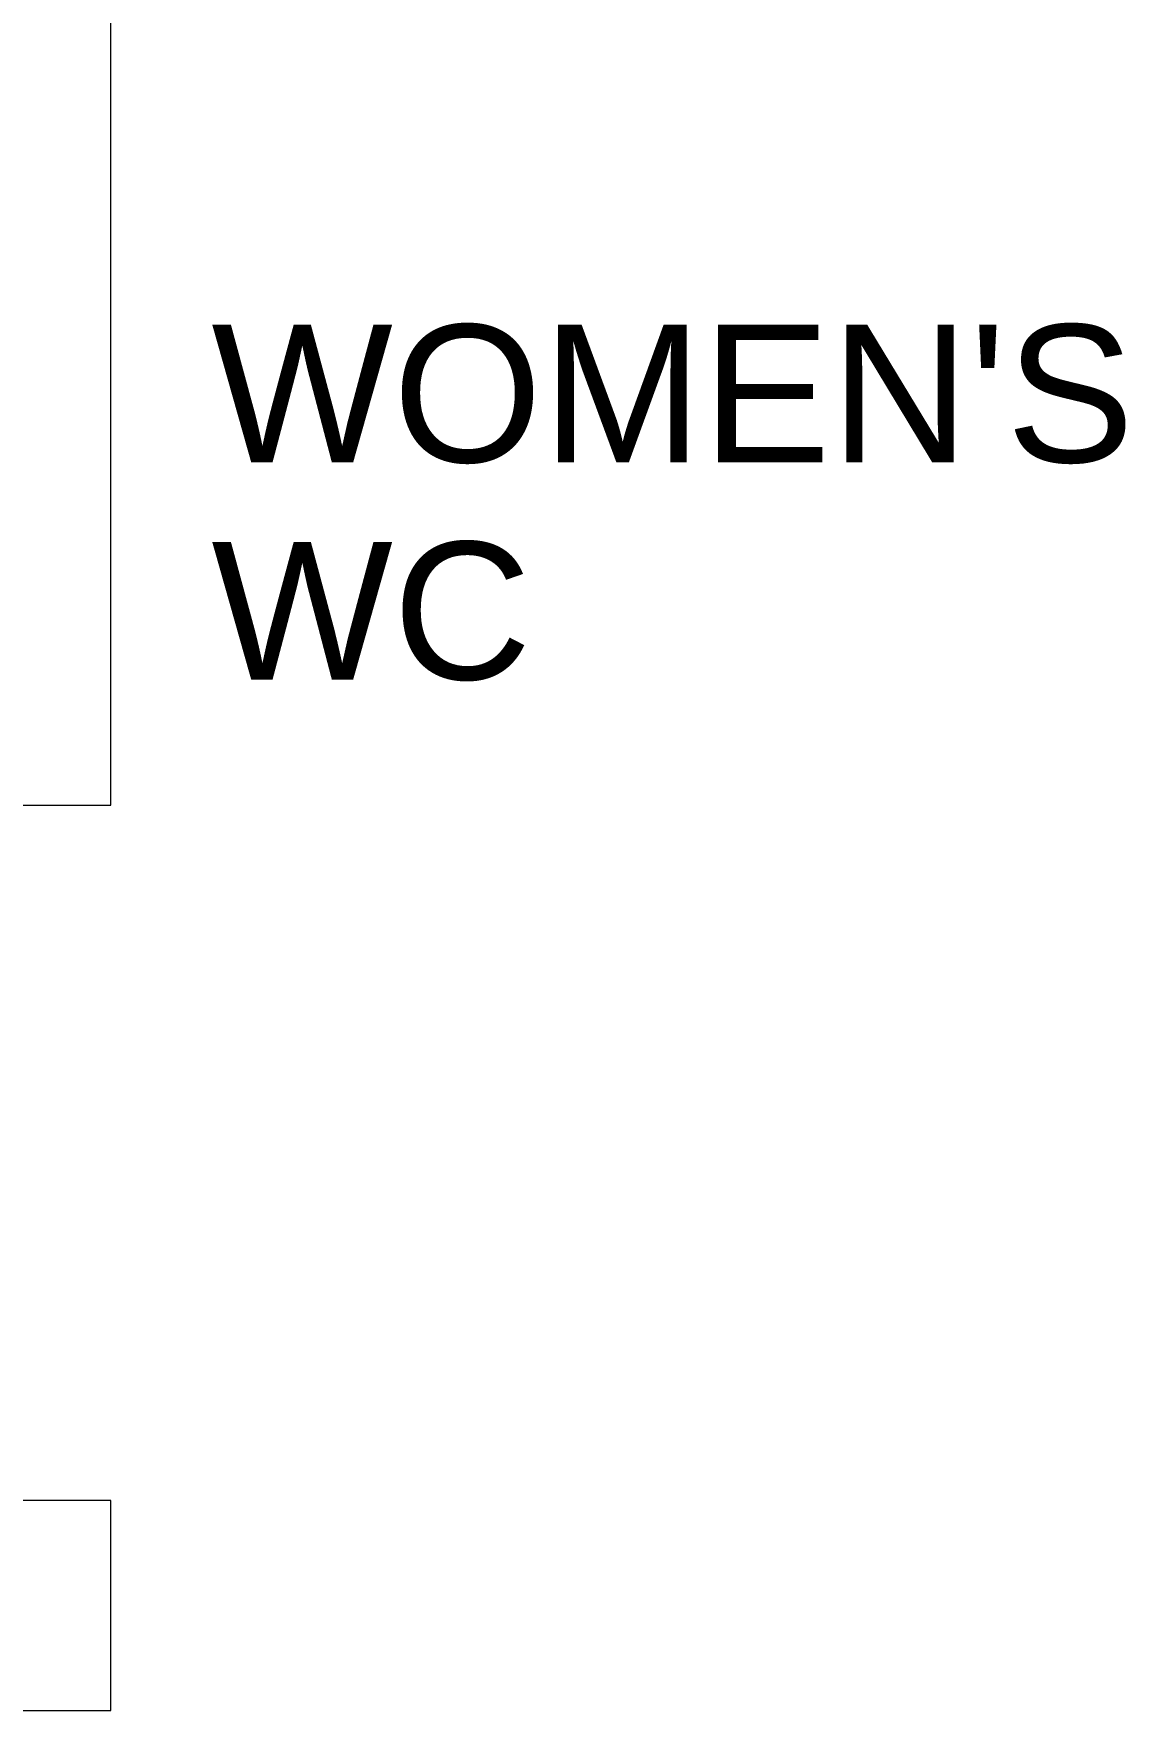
# Model space of a CAD drawing. Header units: inches. Extents: x -430 to 361, y -510 to 778.
# Drawn here: x -283.6 to -227.1, y -112.9 to -26.1 of the extents above; entities that cross this region are included whole.
import ezdxf

# ---------------------------------------------------------------- set-up
doc = ezdxf.new("R2010")
doc.units = ezdxf.units.IN
doc.header["$MEASUREMENT"] = 0
doc.layers.add('G-ANNO-TEXT', color=8, linetype='Continuous', lineweight=9)
doc.layers.add('I-WALL', color=8, linetype='Continuous', lineweight=9)
doc.styles.add('Arial', font='arial.ttf', dxfattribs={"height": 7.125})

msp = doc.modelspace()

# ---------------------------------------------------------------- linework, layer by layer
at = {"layer": 'I-WALL'}
for p, q in [((-279.612, -66.044), (-279.612, 12.831)), ((-284.487, -66.044), (-279.612, -66.044)), ((-279.612, -102.044), (-284.487, -102.044)), ((-279.612, -112.919), (-279.612, -102.044)), ((-375.362, -112.919), (-279.612, -112.919))]:
    msp.add_line(p, q, dxfattribs=at)

# ---------------------------------------------------------------- texts
at = {"layer": 'G-ANNO-TEXT', "char_height": 7.125, "attachment_point": 1, "style": 'Arial'}
for s, insert, width in [("WOMEN'S", (-274.412, -41.165), 59.085), ('WC', (-274.412, -52.415), 20.907)]:
    msp.add_mtext(s, dxfattribs=dict(at, insert=insert, width=width))

doc.saveas('drawing.dxf')
